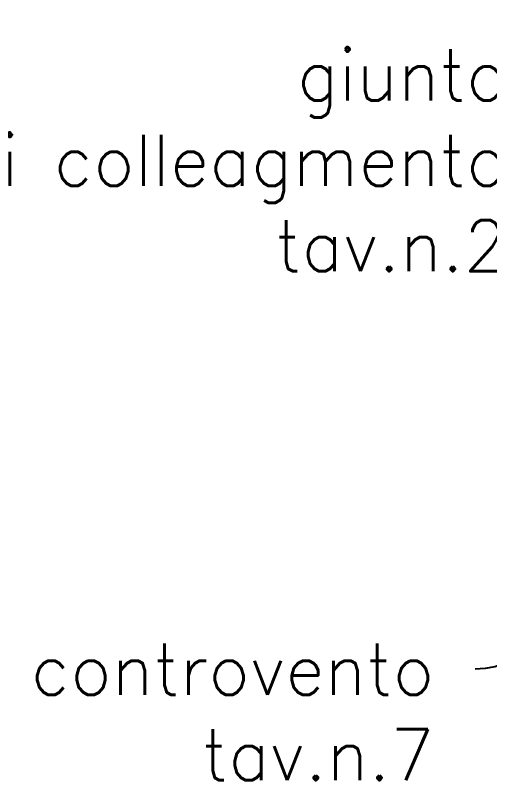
# Model space of a CAD drawing. Header units: millimetres. Extents: x -116399 to 112199, y -90759 to -31335.
# Drawn here: x 93942 to 95099, y -42257 to -40352 of the extents above; entities that cross this region are included whole.
import ezdxf
from ezdxf import colors
from ezdxf.entities.mleader import LeaderData, LeaderLine
from ezdxf.math import Vec2, Vec3

# ---------------------------------------------------------------- set-up
doc = ezdxf.new("R2010")
doc.units = ezdxf.units.MM
doc.styles.add('Annotative', font='simplex.shx', dxfattribs={"height": 2.5})

msp = doc.modelspace()

# ---------------------------------------------------------------- leaders
ml = msp.add_multileader_mtext('Standard')
ml.set_content('giunto\\Pdi colleagmento\\Ptav.n.2', color=256, style='Annotative')
ml.set_leader_properties(color=256)
ml.build(insert=Vec2(0, 0))
ml.multileader.update_dxf_attribs({"leader_type": 2, "text_top_attachment_type": 32, "text_bottom_attachment_type": 128, "arrow_head_size": 125, "scale": 50})
ctx = ml.context
ctx.base_point, ctx.scale, ctx.char_height, ctx.arrow_head_size, ctx.landing_gap_size, ctx.plane_origin = Vec3(93561.193, -40496.427), 50, 125, 125, 100, Vec3(95519.552, -40371.764)
ctx.text_align_type = 2
notes = []
notes.append((ctx, [(0, (1, 1, 0), (95643.336, -40496.427), (-1, 0), 400, [(0, [(95574.024, -40351.718)], 0, [])])]))
ctx.mtext.insert, ctx.mtext.alignment, ctx.mtext.flow_direction = Vec3(95143.336, -40433.927), 3, 5
ml = msp.add_multileader_mtext('Standard')
ml.set_content('controvento\\Ptav.n.7', color=256, style='Annotative')
ml.set_leader_properties(color=256)
ml.build(insert=Vec2(0, 0))
ml.multileader.update_dxf_attribs({"leader_type": 2, "text_top_attachment_type": 32, "text_bottom_attachment_type": 128, "arrow_head_size": 125, "scale": 50})
ctx = ml.context
ctx.base_point, ctx.scale, ctx.char_height, ctx.arrow_head_size, ctx.landing_gap_size, ctx.plane_origin = Vec3(93780.863, -41946.887), 50, 125, 125, 100, Vec3(95471.805, -41705.936)
ctx.text_align_type = 2
notes.append((ctx, [(0, (1, 1, 0), (95464.196, -41946.887), (-1, 0), 400, [(0, [(95514.326, -41680.756)], 0, [])])]))
ctx.mtext.insert, ctx.mtext.alignment, ctx.mtext.flow_direction = Vec3(94964.196, -41884.387), 3, 5
for ctx, leaders in notes:
    for number, flags, end, landing, length, lines in leaders:
        leader = LeaderData()
        leader.index, (leader.has_last_leader_line, leader.has_dogleg_vector, leader.attachment_direction) = number, flags
        leader.last_leader_point, leader.dogleg_vector, leader.dogleg_length = Vec3(end), Vec3(landing), length
        for number, points, colour, breaks in lines:
            line = LeaderLine()
            line.index, line.vertices, line.color, line.breaks = number, Vec3.list(points), colors.encode_raw_color(colour), breaks
            leader.lines.append(line)
        ctx.leaders.append(leader)

doc.saveas('drawing.dxf')
